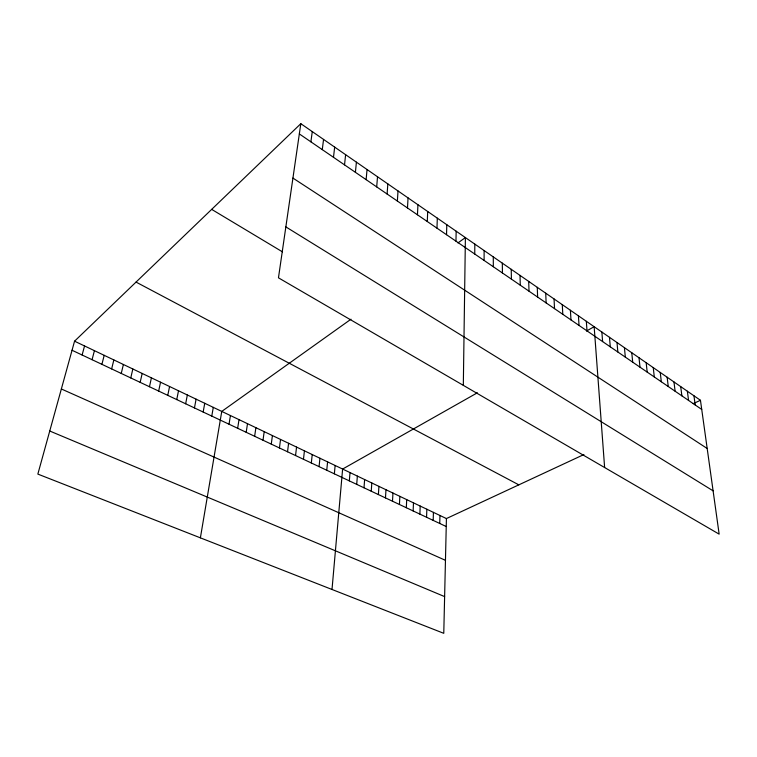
<?xml version="1.0" encoding="UTF-8"?>
<svg xmlns="http://www.w3.org/2000/svg" width="757" height="757" viewBox="0 0 757 757"><rect width="100%" height="100%" fill="white"/><g stroke="black" fill="none" stroke-linecap="round" stroke-linejoin="round"><path stroke-width="1.14" d="M484.111 260.436L484.111 250.539M474.743 254.03L474.819 244.114M463.322 385.351L465.394 237.584L457.947 242.902M455.96 241.161L456.168 231.197M583.921 454.541L446.422 518.564L443.772 633.316L37.85 474.09L74.555 341.189L300.822 123.684L700.452 400.283L719.15 534.149L278.462 277.828L300.822 123.684M446.535 234.708L446.81 224.725M439.741 523.475L439.959 515.479M433.184 520.39L433.43 512.366M426.57 517.268L426.844 509.224M436.969 228.16L437.319 218.158M419.88 514.117L420.201 506.054M427.279 221.527L427.705 211.496M413.133 510.947L413.483 502.856M406.32 507.729L406.708 499.62M417.448 214.799L417.949 204.75M399.441 504.493L399.866 496.355M392.495 501.219L392.959 493.062M407.484 207.967L408.051 197.899M385.483 497.917L385.975 489.732M378.396 494.576L378.926 486.373M397.368 201.04L398.021 190.953M371.242 491.208L371.81 482.975M387.101 194.019L387.839 183.913M364.013 487.801L364.619 479.55M356.708 484.366L357.361 476.087M376.693 186.894L377.516 176.76M349.337 480.884L350.027 472.586M332.011 589.476L342.618 469.056L477.383 392.788M366.133 179.655L367.041 169.511M334.357 473.835L335.133 465.479M355.412 172.322L356.405 162.159M326.759 470.248L327.582 461.874M319.075 466.634L319.937 458.231M311.316 462.981L312.225 454.55M344.53 164.865L345.618 154.683M303.472 459.281L304.428 450.831M333.487 157.305L334.67 147.113M295.552 455.553L296.555 447.075M287.537 451.778L288.587 443.28M322.274 149.631L323.561 139.42M279.447 447.964L280.544 439.438M310.89 141.833L312.272 131.604M271.271 444.113L272.416 435.568M263.001 440.214L264.202 431.651M254.645 436.278L255.894 427.686M246.195 432.304L247.501 423.683M237.66 428.282L239.013 419.633M229.021 424.213L230.44 415.546M200.387 537.848L221.763 411.411L350.993 319.208M211.771 416.085L213.294 407.37M203.16 412.026L204.74 403.282M194.454 407.928L196.091 399.166M185.654 403.784L187.348 394.993M176.75 399.592L178.51 390.773M167.761 395.353L169.577 386.515M158.667 391.066L160.541 382.209M149.47 386.732L151.409 377.847M140.168 382.351L142.174 373.447M130.762 377.923L132.844 368.99M121.252 373.447L123.4 364.486M111.639 368.914L113.853 359.935M101.911 364.335L104.192 355.326M92.07 359.698L94.426 350.671M82.116 355.005L84.547 345.958M586.618 330.97L594.15 326.702L604.625 467.533M693.185 403.661L700.452 400.283M49.744 431.017L444.614 596.601M61.355 388.975L445.457 560.322M72.047 350.264L446.233 526.531M74.555 341.189L446.422 518.564M136.042 282.087L518.829 484.849M211.676 209.377L282.456 251.854M285.853 226.892L713.103 490.839M292.931 178.084L707.189 448.494M299.337 133.923L701.73 409.442M693.951 395.779L695.191 404.967M687.365 391.218L688.577 400.434M680.704 386.609L681.887 395.854M673.967 381.944L675.112 391.208M667.144 377.223L668.251 386.515M660.236 372.444L661.315 381.765M653.253 367.609L654.294 376.958M646.175 362.717L647.178 372.094M639.022 357.758L639.987 367.164M631.773 352.743L632.701 362.168M624.43 347.662L625.32 357.124M617.002 342.524L617.844 352.005M609.48 337.319L610.284 346.829M601.862 332.039L602.619 341.577M586.334 321.299L587.006 330.885M578.424 315.82L579.039 325.434M570.409 310.266L570.977 319.908M562.281 304.645L562.801 314.316M554.058 298.949L554.521 308.648M545.721 293.177L546.128 302.904M537.271 287.329L537.621 297.075M528.708 281.405L529.011 291.18M520.031 275.397L520.267 285.2M511.23 269.312L511.42 279.134M502.317 263.143L502.44 272.984M493.28 256.888L493.337 266.757"/></g></svg>
